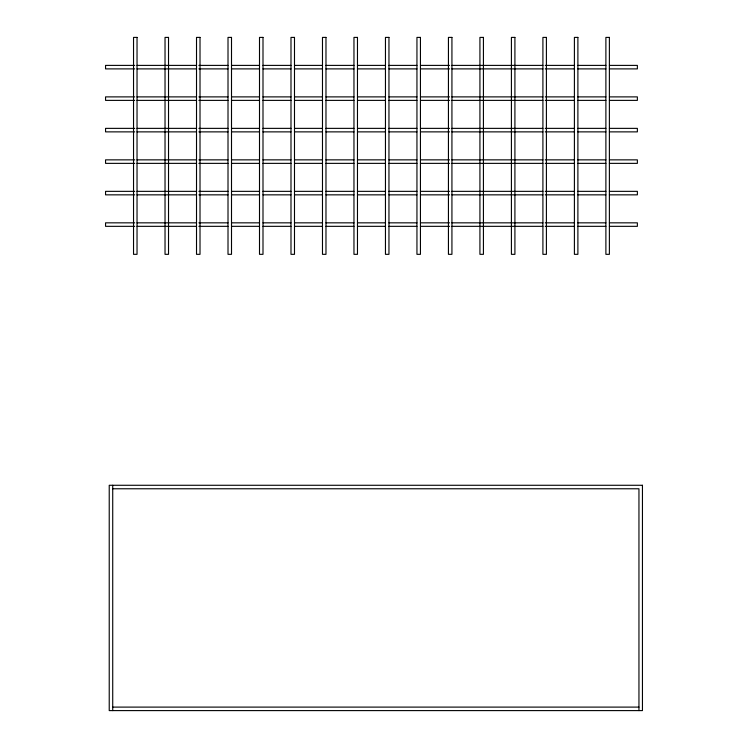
<?xml version="1.0" encoding="UTF-8"?>
<svg xmlns="http://www.w3.org/2000/svg" width="748" height="748" viewBox="0 0 748 748"><rect width="100%" height="100%" fill="white"/><g stroke="black" fill="none" stroke-linecap="round" stroke-linejoin="round"><path stroke-width="1.12" d="M134.705 65.394L105.552 65.394L105.552 68.891L134.705 68.891M137.034 65.394L196.518 65.394M198.856 65.394L228.009 65.394M231.506 65.394L259.5 65.394M262.997 65.394L290.991 65.394M294.488 65.394L322.481 65.394M325.978 65.394L353.963 65.394M357.469 65.394L385.454 65.394M388.96 65.394L416.945 65.394M420.441 65.394L449.604 65.394M451.932 65.394L542.908 65.394M545.236 65.394L574.399 65.394M577.895 65.394L605.889 65.394M609.386 65.394L637.371 65.394L637.371 68.891L609.386 68.891M137.034 68.891L196.518 68.891M198.856 68.891L228.009 68.891M231.506 68.891L259.5 68.891M262.997 68.891L290.991 68.891M294.488 68.891L322.481 68.891M325.978 68.891L353.963 68.891M357.469 68.891L385.454 68.891M388.96 68.891L416.945 68.891M420.441 68.891L449.604 68.891M451.932 68.891L542.908 68.891M545.236 68.891L574.399 68.891M577.895 68.891L605.889 68.891M134.705 96.885L105.552 96.885L105.552 100.382L134.705 100.382M137.034 96.885L196.518 96.885M198.856 96.885L228.009 96.885M231.506 96.885L259.5 96.885M262.997 96.885L290.991 96.885M294.488 96.885L322.481 96.885M325.978 96.885L353.963 96.885M357.469 96.885L385.454 96.885M388.96 96.885L416.945 96.885M420.441 96.885L449.604 96.885M451.932 96.885L542.908 96.885M545.236 96.885L574.399 96.885M577.895 96.885L605.889 96.885M609.386 96.885L637.371 96.885L637.371 100.382L609.386 100.382M137.034 100.382L196.518 100.382M198.856 100.382L228.009 100.382M231.506 100.382L259.5 100.382M262.997 100.382L290.991 100.382M294.488 100.382L322.481 100.382M325.978 100.382L353.963 100.382M357.469 100.382L385.454 100.382M388.96 100.382L416.945 100.382M420.441 100.382L449.604 100.382M451.932 100.382L542.908 100.382M545.236 100.382L574.399 100.382M577.895 100.382L605.889 100.382M134.705 128.366L105.552 128.366L105.552 131.872L134.705 131.872M137.034 128.366L196.518 128.366M198.856 128.366L228.009 128.366M231.506 128.366L259.5 128.366M262.997 128.366L290.991 128.366M294.488 128.366L322.481 128.366M325.978 128.366L353.963 128.366M357.469 128.366L385.454 128.366M388.96 128.366L416.945 128.366M420.441 128.366L449.604 128.366M451.932 128.366L542.908 128.366M545.236 128.366L574.399 128.366M577.895 128.366L605.889 128.366M609.386 128.366L637.371 128.366L637.371 131.872L609.386 131.872M137.034 131.872L196.518 131.872M198.856 131.872L228.009 131.872M231.506 131.872L259.5 131.872M262.997 131.872L290.991 131.872M294.488 131.872L322.481 131.872M325.978 131.872L353.963 131.872M357.469 131.872L385.454 131.872M388.96 131.872L416.945 131.872M420.441 131.872L449.604 131.872M451.932 131.872L542.908 131.872M545.236 131.872L574.399 131.872M577.895 131.872L605.889 131.872M134.705 159.857L105.552 159.857L105.552 163.363L134.705 163.363M137.034 159.857L196.518 159.857M198.856 159.857L228.009 159.857M231.506 159.857L259.5 159.857M262.997 159.857L290.991 159.857M294.488 159.857L322.481 159.857M325.978 159.857L353.963 159.857M357.469 159.857L385.454 159.857M388.96 159.857L416.945 159.857M420.441 159.857L449.604 159.857M451.932 159.857L542.908 159.857M545.236 159.857L574.399 159.857M577.895 159.857L605.889 159.857M609.386 159.857L637.371 159.857L637.371 163.363L609.386 163.363M137.034 163.363L196.518 163.363M198.856 163.363L228.009 163.363M231.506 163.363L259.5 163.363M262.997 163.363L290.991 163.363M294.488 163.363L322.481 163.363M325.978 163.363L353.963 163.363M357.469 163.363L385.454 163.363M388.96 163.363L416.945 163.363M420.441 163.363L449.604 163.363M451.932 163.363L542.908 163.363M545.236 163.363L574.399 163.363M577.895 163.363L605.889 163.363M134.705 191.348L105.552 191.348L105.552 194.845L134.705 194.845M137.034 191.348L196.518 191.348M198.856 191.348L228.009 191.348M231.506 191.348L259.5 191.348M262.997 191.348L290.991 191.348M294.488 191.348L322.481 191.348M325.978 191.348L353.963 191.348M357.469 191.348L385.454 191.348M388.96 191.348L416.945 191.348M420.441 191.348L449.604 191.348M451.932 191.348L542.908 191.348M545.236 191.348L574.399 191.348M577.895 191.348L605.889 191.348M609.386 191.348L637.371 191.348L637.371 194.845L609.386 194.845M137.034 194.845L196.518 194.845M198.856 194.845L228.009 194.845M231.506 194.845L259.5 194.845M262.997 194.845L290.991 194.845M294.488 194.845L322.481 194.845M325.978 194.845L353.963 194.845M357.469 194.845L385.454 194.845M388.96 194.845L416.945 194.845M420.441 194.845L449.604 194.845M451.932 194.845L542.908 194.845M545.236 194.845L574.399 194.845M577.895 194.845L605.889 194.845M134.705 222.839L105.552 222.839L105.552 226.335L134.705 226.335M137.034 222.839L196.518 222.839M198.856 222.839L228.009 222.839M231.506 222.839L259.5 222.839M262.997 222.839L290.991 222.839M294.488 222.839L322.481 222.839M325.978 222.839L353.963 222.839M357.469 222.839L385.454 222.839M388.96 222.839L416.945 222.839M420.441 222.839L449.604 222.839M451.932 222.839L542.908 222.839M545.236 222.839L574.399 222.839M577.895 222.839L605.889 222.839M609.386 222.839L637.371 222.839L637.371 226.335L609.386 226.335M137.034 226.335L196.518 226.335M198.856 226.335L228.009 226.335M231.506 226.335L259.5 226.335M262.997 226.335L290.991 226.335M294.488 226.335L322.481 226.335M325.978 226.335L353.963 226.335M357.469 226.335L385.454 226.335M388.96 226.335L416.945 226.335M420.441 226.335L449.604 226.335M451.932 226.335L542.908 226.335M545.236 226.335L574.399 226.335M577.895 226.335L605.889 226.335M112.724 488.771L638.951 488.771L638.951 710.6M112.724 707.103L638.951 707.103M112.724 485.274L112.724 710.6M137.034 37.4L133.537 37.4L133.537 254.329L137.034 254.329L137.034 37.4M168.524 37.4L165.028 37.4L165.028 254.329L168.524 254.329L168.524 37.4M200.015 37.4L196.518 37.4L196.518 254.329L200.015 254.329L200.015 37.4M231.506 37.4L228.009 37.4L228.009 254.329L231.506 254.329L231.506 37.4M262.997 37.4L259.5 37.4L259.5 254.329L262.997 254.329L262.997 37.4M294.488 37.4L290.991 37.4L290.991 254.329L294.488 254.329L294.488 37.4M325.978 37.4L322.481 37.4L322.481 254.329L325.978 254.329L325.978 37.4M357.469 37.4L353.963 37.4L353.963 254.329L357.469 254.329L357.469 37.4M388.96 37.4L385.454 37.4L385.454 254.329L388.96 254.329L388.96 37.4M420.441 37.4L416.945 37.4L416.945 254.329L420.441 254.329L420.441 37.4M451.932 37.4L448.435 37.4L448.435 254.329L451.932 254.329L451.932 37.4M483.423 37.4L479.926 37.4L479.926 254.329L483.423 254.329L483.423 37.4M514.914 37.4L511.417 37.4L511.417 254.329L514.914 254.329L514.914 37.4M546.405 37.4L542.908 37.4L542.908 254.329L546.405 254.329L546.405 37.4M577.895 37.4L574.399 37.4L574.399 254.329L577.895 254.329L577.895 37.4M609.386 37.4L605.889 37.4L605.889 254.329L609.386 254.329L609.386 37.4M642.448 485.274L109.227 485.274L109.227 710.6L642.448 710.6L642.448 485.274"/></g></svg>
